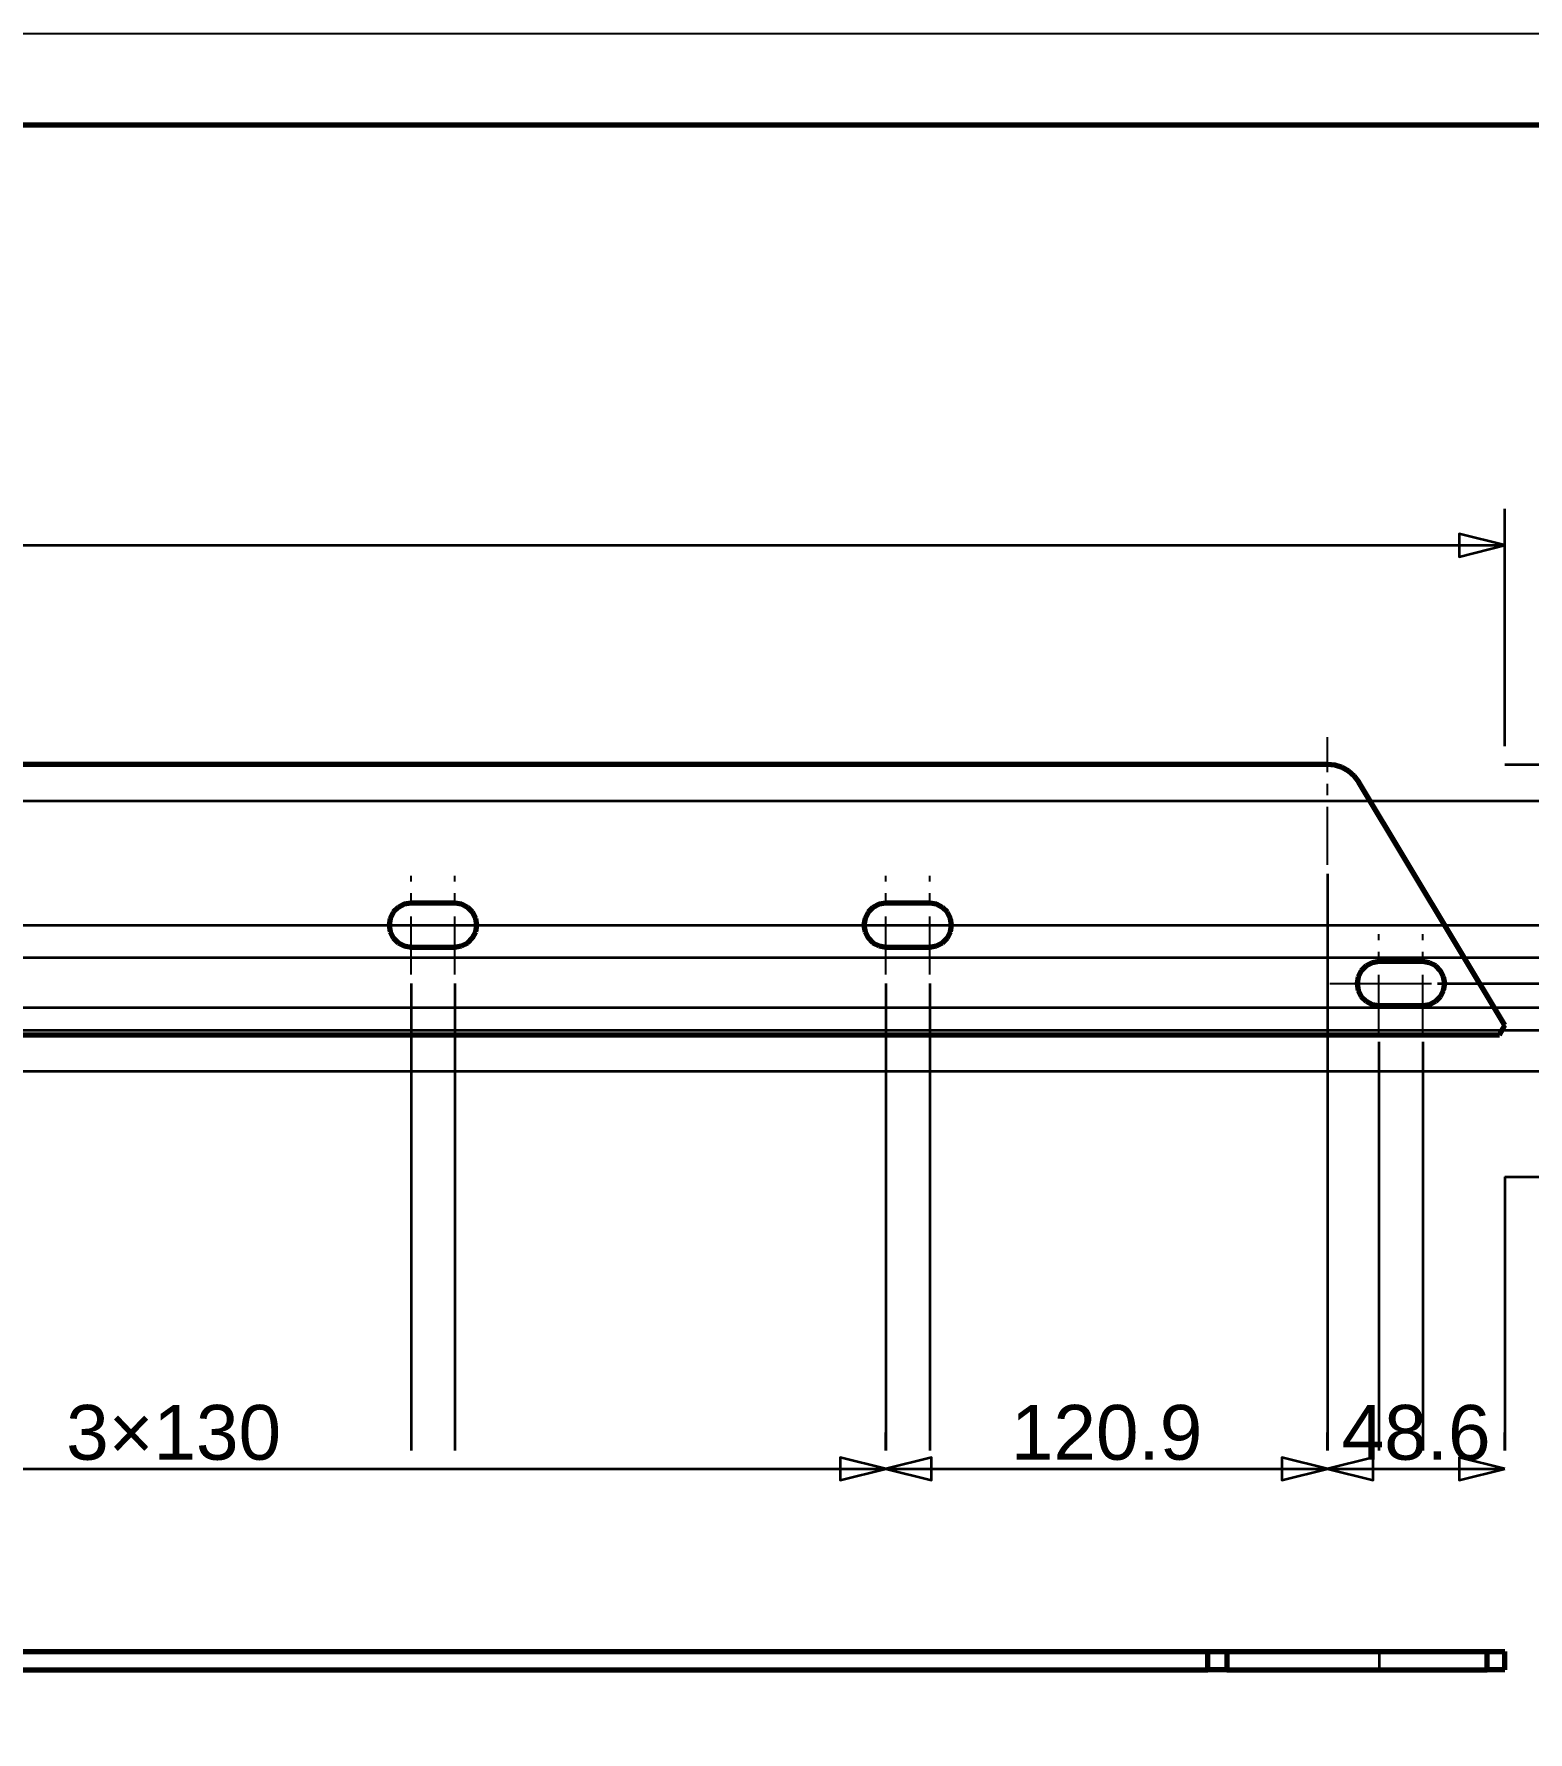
# Model space of a CAD drawing. Header units: millimetres. Extents: x 0 to 420, y 0 to 297.
# Drawn here: x 293.7 to 375.6, y 204 to 297 of the extents above; entities that cross this region are included whole.
import ezdxf
from ezdxf.enums import TextEntityAlignment as Align

# ---------------------------------------------------------------- set-up
doc = ezdxf.new("R2010")
doc.units = ezdxf.units.MM
doc.linetypes.add('CENTER', pattern=[5.08, 3.175, -0.635, 0.635, -0.635])
doc.linetypes.add('DASHED', pattern=[1.524, 1.27, -0.254])
doc.styles.add('GOST', font='Arial')

msp = doc.modelspace()

# ---------------------------------------------------------------- linework, layer by layer
at = {"color": 7, "lineweight": 35}
for p, q in [((374.288, 258), (374.288, 271)), ((65, 269), (374.288, 269)), ((374.288, 257), (389.288, 257)), ((85.259, 255), (389.288, 255)), ((368.573, 255), (389.288, 255)), ((364.573, 251), (364.573, 219.425)), ((93.592, 248.2), (389.288, 248.2)), ((95.992, 248.2), (389.288, 248.2)), ((119.592, 248.2), (389.288, 248.2)), ((121.992, 248.2), (389.288, 248.2)), ((153.592, 248.2), (389.288, 248.2)), ((155.992, 248.2), (389.288, 248.2)), ((179.592, 248.2), (389.288, 248.2)), ((181.992, 248.2), (389.288, 248.2)), ((205.592, 248.2), (389.288, 248.2)), ((207.992, 248.2), (389.288, 248.2)), ((231.592, 248.2), (389.288, 248.2)), ((233.992, 248.2), (389.288, 248.2)), ((265.592, 248.2), (389.288, 248.2)), ((267.992, 248.2), (389.288, 248.2)), ((291.592, 248.2), (389.288, 248.2)), ((293.992, 248.2), (389.288, 248.2)), ((317.592, 248.2), (389.288, 248.2)), ((319.992, 248.2), (389.288, 248.2)), ((343.592, 248.2), (389.288, 248.2)), ((345.992, 248.2), (389.288, 248.2)), ((70.991, 246.427), (389.288, 246.427)), ((314.392, 245), (314.392, 219.425)), ((316.792, 245), (316.792, 219.425)), ((340.392, 245), (340.392, 219.425)), ((342.792, 245), (342.792, 219.425)), ((370.597, 245), (389.288, 245)), ((372.997, 245), (389.288, 245)), ((78.837, 243.689), (389.288, 243.689)), ((76.78, 242.452), (389.288, 242.452)), ((367.397, 241.8), (367.397, 219.425)), ((369.797, 241.8), (369.797, 219.425)), ((89.364, 240.2), (389.288, 240.2)), ((374.288, 234.425), (374.288, 219.425)), ((374.288, 234.425), (389.288, 234.425)), ((340.39, 219.425), (340.39, 220.425)), ((340.39, 219.425), (340.39, 220.425)), ((364.57, 219.425), (364.57, 220.425)), ((364.57, 219.425), (364.57, 220.425)), ((374.29, 219.425), (374.29, 220.425)), ((262.39, 218.425), (340.39, 218.425)), ((340.39, 218.425), (364.57, 218.425)), ((364.57, 218.425), (374.29, 218.425))]:
    msp.add_line(p, q, dxfattribs=at)
at = {"color": 4, "linetype": 'CENTER', "lineweight": 25}
for p, q in [((364.573, 251.5), (364.573, 258.5)), ((361.073, 255), (368.073, 255)), ((314.392, 245.5), (314.392, 250.9)), ((316.792, 245.5), (316.792, 250.9)), ((340.392, 245.5), (340.392, 250.9)), ((342.792, 245.5), (342.792, 250.9)), ((311.692, 248.2), (317.092, 248.2)), ((314.092, 248.2), (319.492, 248.2)), ((337.692, 248.2), (343.092, 248.2)), ((340.092, 248.2), (345.492, 248.2)), ((367.397, 242.3), (367.397, 247.7)), ((369.797, 242.3), (369.797, 247.7)), ((364.697, 245), (370.097, 245)), ((367.097, 245), (372.497, 245))]:
    msp.add_line(p, q, dxfattribs=at)
at = {"color": 1, "lineweight": 70}
for p, q in [((364.573, 257), (81.259, 257)), ((364.982, 256.958), (364.573, 257)), ((365.374, 256.833), (364.982, 256.958)), ((365.732, 256.63), (365.374, 256.833)), ((366.041, 256.359), (365.732, 256.63)), ((366.287, 256.03), (366.041, 256.359)), ((374.288, 242.714), (366.287, 256.03)), ((314.021, 249.341), (313.687, 249.171)), ((314.392, 249.4), (314.021, 249.341)), ((316.792, 249.4), (314.392, 249.4)), ((317.163, 249.341), (316.792, 249.4)), ((317.497, 249.171), (317.163, 249.341)), ((340.021, 249.341), (339.687, 249.171)), ((340.392, 249.4), (340.021, 249.341)), ((342.792, 249.4), (340.392, 249.4)), ((343.163, 249.341), (342.792, 249.4)), ((343.497, 249.171), (343.163, 249.341)), ((313.251, 248.571), (313.192, 248.2)), ((313.421, 248.905), (313.251, 248.571)), ((313.687, 249.171), (313.421, 248.905)), ((317.763, 248.905), (317.497, 249.171)), ((317.933, 248.571), (317.763, 248.905)), ((317.992, 248.2), (317.933, 248.571)), ((339.251, 248.571), (339.192, 248.2)), ((339.421, 248.905), (339.251, 248.571)), ((339.687, 249.171), (339.421, 248.905)), ((343.763, 248.905), (343.497, 249.171)), ((343.933, 248.571), (343.763, 248.905)), ((343.992, 248.2), (343.933, 248.571)), ((313.192, 248.2), (313.251, 247.829)), ((313.251, 247.829), (313.421, 247.495)), ((313.421, 247.495), (313.687, 247.229)), ((317.497, 247.229), (317.763, 247.495)), ((317.763, 247.495), (317.933, 247.829)), ((317.933, 247.829), (317.992, 248.2)), ((339.192, 248.2), (339.251, 247.829)), ((339.251, 247.829), (339.421, 247.495)), ((339.421, 247.495), (339.687, 247.229)), ((343.497, 247.229), (343.763, 247.495)), ((343.763, 247.495), (343.933, 247.829)), ((343.933, 247.829), (343.992, 248.2)), ((313.687, 247.229), (314.021, 247.059)), ((314.021, 247.059), (314.392, 247)), ((314.392, 247), (316.792, 247)), ((316.792, 247), (317.163, 247.059)), ((317.163, 247.059), (317.497, 247.229)), ((339.687, 247.229), (340.021, 247.059)), ((340.021, 247.059), (340.392, 247)), ((340.392, 247), (342.792, 247)), ((342.792, 247), (343.163, 247.059)), ((343.163, 247.059), (343.497, 247.229)), ((366.427, 245.705), (366.256, 245.371)), ((366.692, 245.971), (366.427, 245.705)), ((367.027, 246.141), (366.692, 245.971)), ((367.397, 246.2), (367.027, 246.141)), ((369.797, 246.2), (367.397, 246.2)), ((370.168, 246.141), (369.797, 246.2)), ((370.503, 245.971), (370.168, 246.141)), ((370.768, 245.705), (370.503, 245.971)), ((370.939, 245.371), (370.768, 245.705)), ((366.256, 245.371), (366.197, 245)), ((366.197, 245), (366.256, 244.629)), ((366.256, 244.629), (366.427, 244.295)), ((370.768, 244.295), (370.939, 244.629)), ((370.997, 245), (370.939, 245.371)), ((370.939, 244.629), (370.997, 245)), ((366.427, 244.295), (366.692, 244.029)), ((366.692, 244.029), (367.027, 243.859)), ((367.027, 243.859), (367.397, 243.8)), ((367.397, 243.8), (369.797, 243.8)), ((369.797, 243.8), (370.168, 243.859)), ((370.168, 243.859), (370.503, 244.029)), ((370.503, 244.029), (370.768, 244.295)), ((373.997, 242.2), (374.288, 242.714)), ((85.364, 242.2), (373.997, 242.2)), ((74.715, 208.425), (358.029, 208.425)), ((358.029, 208.425), (358.106, 208.425)), ((358.029, 207.425), (358.029, 208.425)), ((358.106, 208.425), (358.183, 208.425)), ((358.183, 208.425), (358.26, 208.425)), ((358.26, 208.425), (358.337, 208.425)), ((358.337, 208.425), (358.413, 208.425)), ((358.413, 208.425), (358.489, 208.425)), ((358.489, 208.425), (358.564, 208.425)), ((358.564, 208.425), (358.638, 208.425)), ((358.638, 208.425), (358.711, 208.425)), ((358.711, 208.425), (358.783, 208.425)), ((358.783, 208.425), (358.854, 208.425)), ((358.854, 208.425), (358.924, 208.425)), ((358.924, 208.425), (358.992, 208.425)), ((358.992, 208.425), (359.059, 208.425)), ((359.059, 208.425), (373.327, 208.425)), ((359.059, 208.425), (359.059, 207.425)), ((373.327, 208.425), (373.45, 208.425)), ((373.327, 207.425), (373.327, 208.425)), ((373.45, 208.425), (373.567, 208.425)), ((373.567, 208.425), (373.677, 208.425)), ((373.677, 208.425), (373.78, 208.425)), ((373.78, 208.425), (373.874, 208.425)), ((373.874, 208.425), (373.961, 208.425)), ((373.961, 208.425), (374.038, 208.425)), ((374.038, 208.425), (374.105, 208.425)), ((374.105, 208.425), (374.163, 208.425)), ((374.163, 208.425), (374.211, 208.425)), ((374.211, 208.425), (374.248, 208.425)), ((374.248, 208.425), (374.275, 208.425)), ((374.275, 208.425), (374.292, 208.425)), ((374.292, 208.425), (374.297, 208.425)), ((374.297, 207.425), (374.297, 208.425)), ((74.715, 207.425), (358.029, 207.425)), ((358.106, 207.425), (358.029, 207.425)), ((358.183, 207.425), (358.106, 207.425)), ((358.26, 207.425), (358.183, 207.425)), ((358.337, 207.425), (358.26, 207.425)), ((358.413, 207.425), (358.337, 207.425)), ((358.489, 207.425), (358.413, 207.425)), ((358.564, 207.425), (358.489, 207.425)), ((358.638, 207.425), (358.564, 207.425)), ((358.711, 207.425), (358.638, 207.425)), ((358.783, 207.425), (358.711, 207.425)), ((358.854, 207.425), (358.783, 207.425)), ((358.924, 207.425), (358.854, 207.425)), ((358.992, 207.425), (358.924, 207.425)), ((359.059, 207.425), (358.992, 207.425)), ((359.059, 207.425), (373.327, 207.425)), ((373.45, 207.425), (373.327, 207.425)), ((373.567, 207.425), (373.45, 207.425)), ((373.677, 207.425), (373.567, 207.425)), ((373.78, 207.425), (373.677, 207.425)), ((373.874, 207.425), (373.78, 207.425)), ((373.961, 207.425), (373.874, 207.425)), ((374.038, 207.425), (373.961, 207.425)), ((374.105, 207.425), (374.038, 207.425)), ((374.163, 207.425), (374.105, 207.425)), ((374.211, 207.425), (374.163, 207.425)), ((374.248, 207.425), (374.211, 207.425)), ((374.275, 207.425), (374.248, 207.425)), ((374.292, 207.425), (374.275, 207.425)), ((374.297, 207.425), (374.292, 207.425))]:
    msp.add_line(p, q, dxfattribs=at)
at = {"color": 5, "linetype": 'DASHED', "lineweight": 35}
for p, q in [((364.573, 257), (81.259, 257)), ((364.573, 257), (364.982, 256.958)), ((364.982, 256.958), (365.374, 256.833)), ((365.374, 256.833), (365.732, 256.63)), ((365.732, 256.63), (366.041, 256.359)), ((366.041, 256.359), (366.287, 256.03)), ((374.288, 242.714), (366.287, 256.03)), ((313.687, 249.171), (314.021, 249.341)), ((314.021, 249.341), (314.392, 249.4)), ((314.392, 249.4), (316.792, 249.4)), ((316.792, 249.4), (317.163, 249.341)), ((317.163, 249.341), (317.497, 249.171)), ((339.687, 249.171), (340.021, 249.341)), ((340.021, 249.341), (340.392, 249.4)), ((340.392, 249.4), (342.792, 249.4)), ((342.792, 249.4), (343.163, 249.341)), ((343.163, 249.341), (343.497, 249.171)), ((313.192, 248.2), (313.251, 248.571)), ((313.251, 248.571), (313.421, 248.905)), ((313.421, 248.905), (313.687, 249.171)), ((317.497, 249.171), (317.763, 248.905)), ((317.763, 248.905), (317.933, 248.571)), ((317.933, 248.571), (317.992, 248.2)), ((339.192, 248.2), (339.251, 248.571)), ((339.251, 248.571), (339.421, 248.905)), ((339.421, 248.905), (339.687, 249.171)), ((343.497, 249.171), (343.763, 248.905)), ((343.763, 248.905), (343.933, 248.571)), ((343.933, 248.571), (343.992, 248.2)), ((313.251, 247.829), (313.192, 248.2)), ((313.421, 247.495), (313.251, 247.829)), ((313.687, 247.229), (313.421, 247.495)), ((317.763, 247.495), (317.497, 247.229)), ((317.933, 247.829), (317.763, 247.495)), ((317.992, 248.2), (317.933, 247.829)), ((339.251, 247.829), (339.192, 248.2)), ((339.421, 247.495), (339.251, 247.829)), ((339.687, 247.229), (339.421, 247.495)), ((343.763, 247.495), (343.497, 247.229)), ((343.933, 247.829), (343.763, 247.495)), ((343.992, 248.2), (343.933, 247.829)), ((314.021, 247.059), (313.687, 247.229)), ((314.392, 247), (314.021, 247.059)), ((316.792, 247), (314.392, 247)), ((317.163, 247.059), (316.792, 247)), ((317.497, 247.229), (317.163, 247.059)), ((340.021, 247.059), (339.687, 247.229)), ((340.392, 247), (340.021, 247.059)), ((342.792, 247), (340.392, 247)), ((343.163, 247.059), (342.792, 247)), ((343.497, 247.229), (343.163, 247.059)), ((366.256, 245.371), (366.427, 245.705)), ((366.427, 245.705), (366.692, 245.971)), ((366.692, 245.971), (367.027, 246.141)), ((367.027, 246.141), (367.397, 246.2)), ((367.397, 246.2), (369.797, 246.2)), ((369.797, 246.2), (370.168, 246.141)), ((370.168, 246.141), (370.503, 245.971)), ((370.503, 245.971), (370.768, 245.705)), ((370.768, 245.705), (370.939, 245.371)), ((366.197, 245), (366.256, 245.371)), ((366.256, 244.629), (366.197, 245)), ((366.427, 244.295), (366.256, 244.629)), ((370.939, 244.629), (370.768, 244.295)), ((370.939, 245.371), (370.997, 245)), ((370.997, 245), (370.939, 244.629)), ((366.692, 244.029), (366.427, 244.295)), ((367.027, 243.859), (366.692, 244.029)), ((367.397, 243.8), (367.027, 243.859)), ((369.797, 243.8), (367.397, 243.8)), ((370.168, 243.859), (369.797, 243.8)), ((370.503, 244.029), (370.168, 243.859)), ((370.768, 244.295), (370.503, 244.029)), ((374.288, 242.714), (373.997, 242.2)), ((85.364, 242.2), (373.997, 242.2)), ((353.925, 208.425), (65.291, 208.425)), ((319.304, 208.425), (319.296, 208.425)), ((319.296, 208.425), (319.304, 208.425)), ((319.326, 208.425), (319.304, 208.425)), ((319.304, 208.425), (319.326, 208.425)), ((319.364, 208.425), (319.326, 208.425)), ((319.326, 208.425), (319.364, 208.425)), ((319.415, 208.425), (319.364, 208.425)), ((319.364, 208.425), (319.415, 208.425)), ((319.48, 208.425), (319.415, 208.425)), ((319.415, 208.425), (319.48, 208.425)), ((319.558, 208.425), (319.48, 208.425)), ((319.48, 208.425), (319.558, 208.425)), ((319.648, 208.425), (319.558, 208.425)), ((319.558, 208.425), (319.648, 208.425)), ((319.748, 208.425), (319.648, 208.425)), ((319.648, 208.425), (319.748, 208.425)), ((319.858, 208.425), (319.748, 208.425)), ((319.748, 208.425), (319.858, 208.425)), ((319.976, 208.425), (319.858, 208.425)), ((319.858, 208.425), (319.976, 208.425)), ((320.1, 208.425), (319.976, 208.425)), ((319.976, 208.425), (320.1, 208.425)), ((320.229, 208.425), (320.1, 208.425)), ((320.1, 208.425), (320.229, 208.425)), ((320.362, 208.425), (320.229, 208.425)), ((320.229, 208.425), (320.362, 208.425)), ((320.496, 208.425), (320.362, 208.425)), ((320.362, 208.425), (320.496, 208.425)), ((320.496, 208.425), (322.896, 208.425)), ((322.896, 208.425), (320.496, 208.425)), ((322.896, 208.425), (323.031, 208.425)), ((323.031, 208.425), (322.896, 208.425)), ((323.031, 208.425), (323.163, 208.425)), ((323.163, 208.425), (323.031, 208.425)), ((323.163, 208.425), (323.293, 208.425)), ((323.293, 208.425), (323.163, 208.425)), ((323.293, 208.425), (323.417, 208.425)), ((323.417, 208.425), (323.293, 208.425)), ((323.417, 208.425), (323.535, 208.425)), ((323.535, 208.425), (323.417, 208.425)), ((323.535, 208.425), (323.644, 208.425)), ((323.644, 208.425), (323.535, 208.425)), ((323.644, 208.425), (323.745, 208.425)), ((323.745, 208.425), (323.644, 208.425)), ((323.745, 208.425), (323.834, 208.425)), ((323.834, 208.425), (323.745, 208.425)), ((323.834, 208.425), (323.912, 208.425)), ((323.912, 208.425), (323.834, 208.425)), ((323.912, 208.425), (323.977, 208.425)), ((323.977, 208.425), (323.912, 208.425)), ((323.977, 208.425), (324.029, 208.425)), ((324.029, 208.425), (323.977, 208.425)), ((324.029, 208.425), (324.066, 208.425)), ((324.066, 208.425), (324.029, 208.425)), ((324.066, 208.425), (324.089, 208.425)), ((324.089, 208.425), (324.066, 208.425)), ((324.089, 208.425), (324.096, 208.425)), ((324.096, 208.425), (324.089, 208.425)), ((345.304, 208.425), (345.296, 208.425)), ((345.296, 208.425), (345.304, 208.425)), ((345.326, 208.425), (345.304, 208.425)), ((345.304, 208.425), (345.326, 208.425)), ((345.364, 208.425), (345.326, 208.425)), ((345.326, 208.425), (345.364, 208.425)), ((345.415, 208.425), (345.364, 208.425)), ((345.364, 208.425), (345.415, 208.425)), ((345.48, 208.425), (345.415, 208.425)), ((345.415, 208.425), (345.48, 208.425)), ((345.558, 208.425), (345.48, 208.425)), ((345.48, 208.425), (345.558, 208.425)), ((345.648, 208.425), (345.558, 208.425)), ((345.558, 208.425), (345.648, 208.425)), ((345.748, 208.425), (345.648, 208.425)), ((345.648, 208.425), (345.748, 208.425)), ((345.858, 208.425), (345.748, 208.425)), ((345.748, 208.425), (345.858, 208.425)), ((345.976, 208.425), (345.858, 208.425)), ((345.858, 208.425), (345.976, 208.425)), ((346.1, 208.425), (345.976, 208.425)), ((345.976, 208.425), (346.1, 208.425)), ((346.229, 208.425), (346.1, 208.425)), ((346.1, 208.425), (346.229, 208.425)), ((346.362, 208.425), (346.229, 208.425)), ((346.229, 208.425), (346.362, 208.425)), ((346.496, 208.425), (346.362, 208.425)), ((346.362, 208.425), (346.496, 208.425)), ((348.896, 208.425), (346.496, 208.425)), ((346.496, 208.425), (348.896, 208.425)), ((348.896, 208.425), (349.031, 208.425)), ((349.031, 208.425), (348.896, 208.425)), ((349.031, 208.425), (349.163, 208.425)), ((349.163, 208.425), (349.031, 208.425)), ((349.163, 208.425), (349.293, 208.425)), ((349.293, 208.425), (349.163, 208.425)), ((349.293, 208.425), (349.417, 208.425)), ((349.417, 208.425), (349.293, 208.425)), ((349.417, 208.425), (349.535, 208.425)), ((349.535, 208.425), (349.417, 208.425)), ((349.535, 208.425), (349.644, 208.425)), ((349.644, 208.425), (349.535, 208.425)), ((349.644, 208.425), (349.745, 208.425)), ((349.745, 208.425), (349.644, 208.425)), ((349.745, 208.425), (349.834, 208.425)), ((349.834, 208.425), (349.745, 208.425)), ((349.834, 208.425), (349.912, 208.425)), ((349.912, 208.425), (349.834, 208.425)), ((349.912, 208.425), (349.977, 208.425)), ((349.977, 208.425), (349.912, 208.425)), ((349.977, 208.425), (350.029, 208.425)), ((350.029, 208.425), (349.977, 208.425)), ((350.029, 208.425), (350.066, 208.425)), ((350.066, 208.425), (350.029, 208.425)), ((350.066, 208.425), (350.089, 208.425)), ((350.089, 208.425), (350.066, 208.425)), ((350.089, 208.425), (350.096, 208.425)), ((350.096, 208.425), (350.089, 208.425)), ((354.002, 208.425), (353.925, 208.425)), ((354.079, 208.425), (354.002, 208.425)), ((354.156, 208.425), (354.079, 208.425)), ((354.233, 208.425), (354.156, 208.425)), ((354.309, 208.425), (354.233, 208.425)), ((354.384, 208.425), (354.309, 208.425)), ((354.459, 208.425), (354.384, 208.425)), ((354.533, 208.425), (354.459, 208.425)), ((354.606, 208.425), (354.533, 208.425)), ((354.678, 208.425), (354.606, 208.425)), ((354.75, 208.425), (354.678, 208.425)), ((354.819, 208.425), (354.75, 208.425)), ((354.888, 208.425), (354.819, 208.425)), ((354.955, 208.425), (354.888, 208.425)), ((367.419, 208.425), (354.955, 208.425)), ((362.455, 208.425), (362.452, 208.425)), ((362.452, 208.425), (362.465, 208.425)), ((362.465, 208.425), (362.455, 208.425)), ((362.481, 208.425), (362.465, 208.425)), ((362.465, 208.425), (362.506, 208.425)), ((362.503, 208.425), (362.481, 208.425)), ((362.532, 208.425), (362.503, 208.425)), ((362.506, 208.425), (362.572, 208.425)), ((362.567, 208.425), (362.532, 208.425)), ((362.607, 208.425), (362.567, 208.425)), ((362.572, 208.425), (362.664, 208.425)), ((362.653, 208.425), (362.607, 208.425)), ((362.705, 208.425), (362.653, 208.425)), ((362.664, 208.425), (362.777, 208.425)), ((362.762, 208.425), (362.705, 208.425)), ((362.823, 208.425), (362.762, 208.425)), ((362.777, 208.425), (362.911, 208.425)), ((362.89, 208.425), (362.823, 208.425)), ((362.96, 208.425), (362.89, 208.425)), ((362.911, 208.425), (363.061, 208.425)), ((363.034, 208.425), (362.96, 208.425)), ((365.091, 208.425), (363.034, 208.425)), ((363.061, 208.425), (363.224, 208.425)), ((363.224, 208.425), (363.398, 208.425)), ((363.398, 208.425), (363.577, 208.425)), ((363.577, 208.425), (363.758, 208.425)), ((363.758, 208.425), (363.936, 208.425)), ((363.936, 208.425), (364.108, 208.425)), ((364.108, 208.425), (364.27, 208.425)), ((364.27, 208.425), (366.327, 208.425)), ((365.252, 208.425), (365.091, 208.425)), ((365.424, 208.425), (365.252, 208.425)), ((365.603, 208.425), (365.424, 208.425)), ((365.784, 208.425), (365.603, 208.425)), ((365.963, 208.425), (365.784, 208.425)), ((366.136, 208.425), (365.963, 208.425)), ((366.3, 208.425), (366.136, 208.425)), ((366.45, 208.425), (366.3, 208.425)), ((366.327, 208.425), (366.401, 208.425)), ((366.401, 208.425), (366.471, 208.425)), ((366.583, 208.425), (366.45, 208.425)), ((366.471, 208.425), (366.537, 208.425)), ((366.537, 208.425), (366.599, 208.425)), ((366.697, 208.425), (366.583, 208.425)), ((366.599, 208.425), (366.655, 208.425)), ((366.655, 208.425), (366.707, 208.425)), ((366.788, 208.425), (366.697, 208.425)), ((366.707, 208.425), (366.753, 208.425)), ((366.753, 208.425), (366.794, 208.425)), ((366.855, 208.425), (366.788, 208.425)), ((366.794, 208.425), (366.829, 208.425)), ((366.829, 208.425), (366.857, 208.425)), ((366.895, 208.425), (366.855, 208.425)), ((366.857, 208.425), (366.88, 208.425)), ((366.88, 208.425), (366.896, 208.425)), ((366.909, 208.425), (366.895, 208.425)), ((366.896, 208.425), (366.906, 208.425)), ((366.906, 208.425), (366.909, 208.425)), ((367.419, 207.425), (367.419, 208.425)), ((374.011, 208.425), (367.419, 208.425)), ((374.05, 208.425), (374.011, 208.425)), ((374.086, 208.425), (374.05, 208.425)), ((374.119, 208.425), (374.086, 208.425)), ((374.149, 208.425), (374.119, 208.425)), ((374.177, 208.425), (374.149, 208.425)), ((374.202, 208.425), (374.177, 208.425)), ((374.224, 208.425), (374.202, 208.425)), ((374.243, 208.425), (374.224, 208.425)), ((374.26, 208.425), (374.243, 208.425)), ((374.273, 208.425), (374.26, 208.425)), ((374.283, 208.425), (374.273, 208.425)), ((374.291, 208.425), (374.283, 208.425)), ((374.295, 208.425), (374.291, 208.425)), ((374.297, 208.425), (374.295, 208.425)), ((353.925, 207.425), (65.291, 207.425)), ((319.304, 207.425), (319.296, 207.425)), ((319.296, 207.425), (319.304, 207.425)), ((319.326, 207.425), (319.304, 207.425)), ((319.304, 207.425), (319.326, 207.425)), ((319.364, 207.425), (319.326, 207.425)), ((319.326, 207.425), (319.364, 207.425)), ((319.415, 207.425), (319.364, 207.425)), ((319.364, 207.425), (319.415, 207.425)), ((319.48, 207.425), (319.415, 207.425)), ((319.415, 207.425), (319.48, 207.425)), ((319.558, 207.425), (319.48, 207.425)), ((319.48, 207.425), (319.558, 207.425)), ((319.648, 207.425), (319.558, 207.425)), ((319.558, 207.425), (319.648, 207.425)), ((319.748, 207.425), (319.648, 207.425)), ((319.648, 207.425), (319.748, 207.425)), ((319.858, 207.425), (319.748, 207.425)), ((319.748, 207.425), (319.858, 207.425)), ((319.976, 207.425), (319.858, 207.425)), ((319.858, 207.425), (319.976, 207.425)), ((320.1, 207.425), (319.976, 207.425)), ((319.976, 207.425), (320.1, 207.425)), ((320.229, 207.425), (320.1, 207.425)), ((320.1, 207.425), (320.229, 207.425)), ((320.362, 207.425), (320.229, 207.425)), ((320.229, 207.425), (320.362, 207.425)), ((320.496, 207.425), (320.362, 207.425)), ((320.362, 207.425), (320.496, 207.425)), ((322.896, 207.425), (320.496, 207.425)), ((320.496, 207.425), (322.896, 207.425)), ((322.896, 207.425), (323.031, 207.425)), ((323.031, 207.425), (322.896, 207.425)), ((323.031, 207.425), (323.163, 207.425)), ((323.163, 207.425), (323.031, 207.425)), ((323.163, 207.425), (323.293, 207.425)), ((323.293, 207.425), (323.163, 207.425)), ((323.293, 207.425), (323.417, 207.425)), ((323.417, 207.425), (323.293, 207.425)), ((323.417, 207.425), (323.535, 207.425)), ((323.535, 207.425), (323.417, 207.425)), ((323.535, 207.425), (323.644, 207.425)), ((323.644, 207.425), (323.535, 207.425)), ((323.644, 207.425), (323.745, 207.425)), ((323.745, 207.425), (323.644, 207.425)), ((323.745, 207.425), (323.834, 207.425)), ((323.834, 207.425), (323.745, 207.425)), ((323.834, 207.425), (323.912, 207.425)), ((323.912, 207.425), (323.834, 207.425)), ((323.912, 207.425), (323.977, 207.425)), ((323.977, 207.425), (323.912, 207.425)), ((323.977, 207.425), (324.029, 207.425)), ((324.029, 207.425), (323.977, 207.425)), ((324.029, 207.425), (324.066, 207.425)), ((324.066, 207.425), (324.029, 207.425)), ((324.066, 207.425), (324.089, 207.425)), ((324.089, 207.425), (324.066, 207.425)), ((324.089, 207.425), (324.096, 207.425)), ((324.096, 207.425), (324.089, 207.425)), ((345.304, 207.425), (345.296, 207.425)), ((345.296, 207.425), (345.304, 207.425)), ((345.326, 207.425), (345.304, 207.425)), ((345.304, 207.425), (345.326, 207.425)), ((345.364, 207.425), (345.326, 207.425)), ((345.326, 207.425), (345.364, 207.425)), ((345.415, 207.425), (345.364, 207.425)), ((345.364, 207.425), (345.415, 207.425)), ((345.48, 207.425), (345.415, 207.425)), ((345.415, 207.425), (345.48, 207.425)), ((345.558, 207.425), (345.48, 207.425)), ((345.48, 207.425), (345.558, 207.425)), ((345.648, 207.425), (345.558, 207.425)), ((345.558, 207.425), (345.648, 207.425)), ((345.748, 207.425), (345.648, 207.425)), ((345.648, 207.425), (345.748, 207.425)), ((345.858, 207.425), (345.748, 207.425)), ((345.748, 207.425), (345.858, 207.425)), ((345.976, 207.425), (345.858, 207.425)), ((345.858, 207.425), (345.976, 207.425)), ((346.1, 207.425), (345.976, 207.425)), ((345.976, 207.425), (346.1, 207.425)), ((346.229, 207.425), (346.1, 207.425)), ((346.1, 207.425), (346.229, 207.425)), ((346.362, 207.425), (346.229, 207.425)), ((346.229, 207.425), (346.362, 207.425)), ((346.496, 207.425), (346.362, 207.425)), ((346.362, 207.425), (346.496, 207.425)), ((346.496, 207.425), (348.896, 207.425)), ((348.896, 207.425), (346.496, 207.425)), ((348.896, 207.425), (349.031, 207.425)), ((349.031, 207.425), (348.896, 207.425)), ((349.031, 207.425), (349.163, 207.425)), ((349.163, 207.425), (349.031, 207.425)), ((349.163, 207.425), (349.293, 207.425)), ((349.293, 207.425), (349.163, 207.425)), ((349.293, 207.425), (349.417, 207.425)), ((349.417, 207.425), (349.293, 207.425)), ((349.417, 207.425), (349.535, 207.425)), ((349.535, 207.425), (349.417, 207.425)), ((349.535, 207.425), (349.644, 207.425)), ((349.644, 207.425), (349.535, 207.425)), ((349.644, 207.425), (349.745, 207.425)), ((349.745, 207.425), (349.644, 207.425)), ((349.745, 207.425), (349.834, 207.425)), ((349.834, 207.425), (349.745, 207.425)), ((349.834, 207.425), (349.912, 207.425)), ((349.912, 207.425), (349.834, 207.425)), ((349.912, 207.425), (349.977, 207.425)), ((349.977, 207.425), (349.912, 207.425)), ((349.977, 207.425), (350.029, 207.425)), ((350.029, 207.425), (349.977, 207.425)), ((350.029, 207.425), (350.066, 207.425)), ((350.066, 207.425), (350.029, 207.425)), ((350.066, 207.425), (350.089, 207.425)), ((350.089, 207.425), (350.066, 207.425)), ((350.089, 207.425), (350.096, 207.425)), ((350.096, 207.425), (350.089, 207.425)), ((353.925, 207.425), (354.002, 207.425)), ((354.002, 207.425), (354.079, 207.425)), ((354.079, 207.425), (354.156, 207.425)), ((354.156, 207.425), (354.233, 207.425)), ((354.233, 207.425), (354.309, 207.425)), ((354.309, 207.425), (354.384, 207.425)), ((354.384, 207.425), (354.459, 207.425)), ((354.459, 207.425), (354.533, 207.425)), ((354.533, 207.425), (354.606, 207.425)), ((354.606, 207.425), (354.678, 207.425)), ((354.678, 207.425), (354.75, 207.425)), ((354.75, 207.425), (354.819, 207.425)), ((354.819, 207.425), (354.888, 207.425)), ((354.888, 207.425), (354.955, 207.425)), ((367.419, 207.425), (354.955, 207.425)), ((362.465, 207.425), (362.452, 207.425)), ((362.452, 207.425), (362.455, 207.425)), ((362.455, 207.425), (362.465, 207.425)), ((362.506, 207.425), (362.465, 207.425)), ((362.465, 207.425), (362.481, 207.425)), ((362.481, 207.425), (362.503, 207.425)), ((362.503, 207.425), (362.532, 207.425)), ((362.572, 207.425), (362.506, 207.425)), ((362.532, 207.425), (362.567, 207.425)), ((362.567, 207.425), (362.607, 207.425)), ((362.664, 207.425), (362.572, 207.425)), ((362.607, 207.425), (362.653, 207.425)), ((362.653, 207.425), (362.705, 207.425)), ((362.777, 207.425), (362.664, 207.425)), ((362.705, 207.425), (362.762, 207.425)), ((362.762, 207.425), (362.823, 207.425)), ((362.911, 207.425), (362.777, 207.425)), ((362.823, 207.425), (362.89, 207.425)), ((362.89, 207.425), (362.96, 207.425)), ((363.061, 207.425), (362.911, 207.425)), ((362.96, 207.425), (363.034, 207.425)), ((363.034, 207.425), (365.091, 207.425)), ((363.224, 207.425), (363.061, 207.425)), ((363.398, 207.425), (363.224, 207.425)), ((363.577, 207.425), (363.398, 207.425)), ((363.758, 207.425), (363.577, 207.425)), ((363.936, 207.425), (363.758, 207.425)), ((364.108, 207.425), (363.936, 207.425)), ((364.27, 207.425), (364.108, 207.425)), ((366.327, 207.425), (364.27, 207.425)), ((365.091, 207.425), (365.252, 207.425)), ((365.252, 207.425), (365.424, 207.425)), ((365.424, 207.425), (365.603, 207.425)), ((365.603, 207.425), (365.784, 207.425)), ((365.784, 207.425), (365.963, 207.425)), ((365.963, 207.425), (366.136, 207.425)), ((366.136, 207.425), (366.3, 207.425)), ((366.3, 207.425), (366.45, 207.425)), ((366.401, 207.425), (366.327, 207.425)), ((366.471, 207.425), (366.401, 207.425)), ((366.45, 207.425), (366.583, 207.425)), ((366.537, 207.425), (366.471, 207.425)), ((366.599, 207.425), (366.537, 207.425)), ((366.583, 207.425), (366.697, 207.425)), ((366.655, 207.425), (366.599, 207.425)), ((366.707, 207.425), (366.655, 207.425)), ((366.697, 207.425), (366.788, 207.425)), ((366.753, 207.425), (366.707, 207.425)), ((366.794, 207.425), (366.753, 207.425)), ((366.788, 207.425), (366.855, 207.425)), ((366.829, 207.425), (366.794, 207.425)), ((366.857, 207.425), (366.829, 207.425)), ((366.855, 207.425), (366.895, 207.425)), ((366.88, 207.425), (366.857, 207.425)), ((366.896, 207.425), (366.88, 207.425)), ((366.895, 207.425), (366.909, 207.425)), ((366.906, 207.425), (366.896, 207.425)), ((366.909, 207.425), (366.906, 207.425)), ((374.011, 207.425), (367.419, 207.425)), ((374.011, 207.425), (374.05, 207.425)), ((374.05, 207.425), (374.086, 207.425)), ((374.086, 207.425), (374.119, 207.425)), ((374.119, 207.425), (374.149, 207.425)), ((374.149, 207.425), (374.177, 207.425)), ((374.177, 207.425), (374.202, 207.425)), ((374.202, 207.425), (374.224, 207.425)), ((374.224, 207.425), (374.243, 207.425)), ((374.243, 207.425), (374.26, 207.425)), ((374.26, 207.425), (374.273, 207.425)), ((374.273, 207.425), (374.283, 207.425)), ((374.283, 207.425), (374.291, 207.425)), ((374.291, 207.425), (374.295, 207.425)), ((374.295, 207.425), (374.297, 207.425))]:
    msp.add_line(p, q, dxfattribs=at)
at = {"color": 7, "lineweight": 25}
msp.add_lwpolyline([(0, 0), (420, 0), (420, 297), (0, 297)], close=True, dxfattribs=at)
at = {"color": 7, "lineweight": 70}
msp.add_lwpolyline([(20, 5), (415, 5), (415, 292), (20, 292)], close=True, dxfattribs=at)
at = {"color": 7, "lineweight": 35}
for points in [[(374.288, 269), (371.788, 269.625), (371.788, 268.375)], [(340.39, 218.425), (337.89, 219.05), (337.89, 217.8)], [(340.39, 218.425), (342.89, 217.8), (342.89, 219.05)], [(364.57, 218.425), (362.07, 219.05), (362.07, 217.8)], [(364.57, 218.425), (367.07, 217.8), (367.07, 219.05)], [(374.29, 218.425), (371.79, 219.05), (371.79, 217.8)]]:
    msp.add_lwpolyline(points, close=True, dxfattribs=at)

# ---------------------------------------------------------------- texts
at = {"color": 7, "style": 'GOST'}
for s, p in [('3×130', (301.39, 220.425)), ('120.9', (352.48, 220.425)), ('48.6', (369.43, 220.425))]:
    msp.add_text(s, height=3, dxfattribs=at).set_placement(p, align=Align.MIDDLE)

doc.saveas('drawing.dxf')
